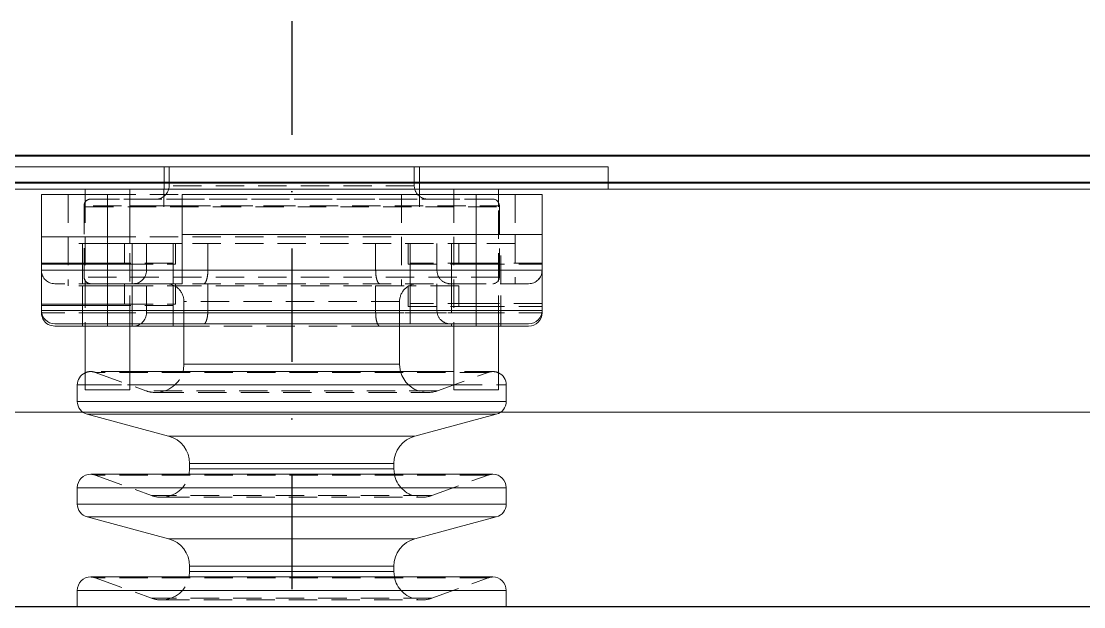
# Model space of a CAD drawing. Header units: millimetres. Extents: x -41310 to 13905, y 1865 to 89610.
# Drawn here: x 8672.9 to 8910.7, y 3569.4 to 3700.5 of the extents above; entities that cross this region are included whole.
import ezdxf

# ---------------------------------------------------------------- set-up
doc = ezdxf.new("R2010")
doc.units = ezdxf.units.MM
doc.linetypes.add('DASHDOT', pattern=[25.4, 12.7, -6.35, 0, -6.35])
doc.linetypes.add('HIDDEN', pattern=[9.524999999999999, 6.35, -3.175])
doc.layers.get('0').update_dxf_attribs({"color": 1, "linetype": 'DASHDOT'})
doc.layers.add('01粗实线', color=7, linetype='Continuous')
doc.layers.add('1粗实线', color=4, linetype='Continuous', lineweight=40)
doc.layers.add('1轮廓实线层', color=7, linetype='Continuous', lineweight=0)

msp = doc.modelspace()

# ---------------------------------------------------------------- linework, layer by layer
at = {"ltscale": 2, "extrusion": (-0.004685415688226654, -0.01745240643729067, 0.9998367168639969)}
msp.add_line((8733.41895732882, 3700.496007245534, 105.5194880854689), (8733.444171345524, 3392.243732145163, 100.1389836877158), dxfattribs=at)
at = {"color": 7, "linetype": 'Continuous', "lineweight": 15, "extrusion": (-0.004685415688226654, -0.01745240643729067, 0.9998367168639969)}
for p, q in [((8662.575076830395, 3667.918103264158, 104.61884517541), (8804.268167356866, 3667.918103264154, 105.2828446245883)), ((8804.268167356866, 3667.918103264154, 105.2828446245883), (8804.268576277958, 3662.918865831269, 105.1955835687395)), ((8804.268576277958, 3662.918865831269, 105.1955835687395), (8662.575485751484, 3662.918865831283, 104.5315841195614)), ((8687.148717134784, 3662.918865831275, 104.6467387261998), (8687.14881522421, 3661.719680113433, 104.625807091465)), ((8697.14960482762, 3650.721355526304, 104.4806940226267), (8697.14860711162, 3662.918865831275, 104.6936000192367)), ((8769.69545678042, 3662.918865831272, 105.0335676777917), (8769.69555486985, 3661.719680113426, 105.0126360430569)), ((8779.695442984066, 3661.719680113421, 105.0594973273651), (8779.695344894637, 3662.918865831264, 105.0804289620999)), ((8677.398071789521, 3661.719680113433, 104.5801133441859), (8677.39884873973, 3652.221127314879, 104.4143173088176)), ((8677.398071789521, 3661.719680113433, 104.5801133441859), (8692.147908061826, 3661.719680113436, 104.6492337446508)), ((8692.147908061826, 3661.719680113436, 104.6492337446508), (8692.148807688405, 3650.721355526308, 104.4572593827756)), ((8708.86088184813, 3661.719680113435, 104.7275537625641), (8708.861781474709, 3650.72135552631, 104.5355794006891)), ((8708.86088184813, 3661.719680113435, 104.7275537625641), (8774.69549892695, 3661.719680113422, 105.0360666852109)), ((8774.69549892695, 3661.719680113422, 105.0360666852109), (8789.445337061883, 3661.719680113425, 105.1051870944044)), ((8789.445337061883, 3661.719680113425, 105.1051870944044), (8789.446073119969, 3652.721051244388, 104.9481171678715)), ((8677.398520917784, 3652.221127314879, 104.4143157725846), (8677.3990198016, 3646.122056492126, 104.3078572642951)), ((8677.398520917784, 3652.221127314879, 104.4143157725846), (8692.14835905271, 3652.221127314881, 104.4834361817781)), ((8692.14835905271, 3652.221127314881, 104.4834361817781), (8692.149258679277, 3641.222802844147, 104.2914618219346)), ((8692.148807688405, 3650.721355526308, 104.4572593827756), (8696.020245182688, 3650.721355526308, 104.4754016390718)), ((8696.020245182688, 3650.721355526308, 104.4754016390718), (8696.020621390144, 3646.122056492125, 104.3951214572891)), ((8696.020245182688, 3650.721355526308, 104.4754016390718), (8708.861781474709, 3650.72135552631, 104.5355794006891)), ((8708.86279508502, 3652.721051244395, 104.570489352504), (8708.863694711603, 3641.722726657274, 104.378514990629)), ((8708.86279508502, 3652.721051244395, 104.570489352504), (8774.697412163849, 3652.72105124439, 104.879002275151)), ((8774.697412163849, 3652.72105124439, 104.879002275151), (8774.698802495841, 3635.723640434187, 104.5823146235029)), ((8774.697412163849, 3652.72105124439, 104.879002275151), (8789.44725029877, 3652.721051244388, 104.9481226843443)), ((8789.44725029877, 3652.721051244388, 104.9481226843443), (8789.448640630766, 3635.723640434182, 104.6514350326961)), ((8677.397842622799, 3646.122056492123, 104.3078517478223), (8677.39795712072, 3644.722269768815, 104.2834186479588)), ((8677.397842622799, 3646.122056492123, 104.3078517478223), (8692.147680757724, 3646.122056492125, 104.3769721570157)), ((8696.020605033282, 3646.322026157051, 104.3986119024486), (8677.399331266693, 3646.322026157049, 104.3113492456876)), ((8692.148857936532, 3646.122056492121, 104.3769776734884), (8696.020621390144, 3646.122056492125, 104.3951214572891)), ((8789.448232394592, 3644.722269768806, 104.8085065035887), (8789.448117896667, 3646.122056492114, 104.8329396034522)), ((8677.39795712072, 3644.722269768815, 104.2834186479588), (8677.399141172202, 3644.638248400395, 104.2819575820937)), ((8677.399141172202, 3644.638248400395, 104.2819575820937), (8677.399780394993, 3636.823472892904, 104.1455516659595)), ((8774.69688925891, 3644.722269768807, 104.7393790416896), (8789.446727393832, 3644.722269768809, 104.808499450883)), ((8696.022158419579, 3641.722726657267, 104.3183372290117), (8692.149217787159, 3641.722726657279, 104.3001879287385)), ((8692.149258679277, 3641.222802844147, 104.2914618219346), (8696.02219931169, 3641.22280284415, 104.3096111222079)), ((8696.022158419579, 3641.722726657267, 104.3183372290117), (8696.022534627053, 3637.123427390293, 104.2380570431656)), ((8696.022158419579, 3641.722726657267, 104.3183372290117), (8708.863694711603, 3641.722726657274, 104.378514990629)), ((8677.399755859708, 3637.123427390291, 104.1507873336988), (8677.39987035765, 3635.723640434188, 104.1263542297719)), ((8677.399755859708, 3637.123427390291, 104.1507873336988), (8692.14959399464, 3637.123427390297, 104.2199077428923)), ((8692.149618529926, 3636.823472892902, 104.2146720751529), (8677.399780394993, 3636.823472892904, 104.1455516659595)), ((8677.399911249777, 3635.223716504669, 104.1176281209364), (8677.399780394993, 3636.823472892904, 104.1455516659595)), ((8692.14959399464, 3637.123427390297, 104.2199077428923), (8696.022534627053, 3637.123427390293, 104.2380570431656)), ((8692.14959399464, 3637.123427390297, 104.2199077428923), (8692.14970849258, 3635.723640434194, 104.1954746389654)), ((8692.14970849258, 3635.723640434194, 104.1954746389654), (8774.698802495841, 3635.723640434187, 104.5823146235029)), ((8692.149953845284, 3632.724097322648, 104.1431179940788), (8692.14970849258, 3635.723640434194, 104.1954746389654)), ((8774.699047848546, 3632.724097322638, 104.5299579786162), (8774.698802495841, 3635.723640434187, 104.5823146235029)), ((8774.698802495841, 3635.723640434187, 104.5823146235029), (8789.448640630766, 3635.723640434182, 104.6514350326961)), ((8789.448681522892, 3635.223716504653, 104.6427089238605), (8789.448640630766, 3635.723640434182, 104.6514350326961)), ((8692.149953845284, 3632.724097322648, 104.1431179940788), (8680.40008139957, 3632.724097322646, 104.0880559666864)), ((8680.400122291696, 3632.224173393127, 104.0793298578509), (8687.151227859107, 3632.224173393123, 104.1109667595618)), ((8687.151186966988, 3632.724097322652, 104.1196928683975), (8687.152397425343, 3617.925719623739, 103.8613890610284)), ((8774.699047848546, 3632.724097322638, 104.5299579786162), (8692.149953845284, 3632.724097322648, 104.1431179940788)), ((8697.152287402183, 3617.925719623746, 103.9082503540654), (8697.151076943821, 3632.724097322648, 104.1665541614343)), ((8697.15111783595, 3632.224173393122, 104.1578280525987), (8706.899832872336, 3632.224173393121, 104.2035122944365)), ((8706.899791980213, 3632.724097322651, 104.2122384032722), (8706.899832872336, 3632.224173393121, 104.2035122944365)), ((8709.29480688407, 3632.224173393125, 104.2147355758166), (8706.899832872336, 3632.224173393121, 104.2035122944365)), ((8709.294765991945, 3632.724097322643, 104.2234616846521), (8709.295502804962, 3623.716239055808, 104.0662306601503)), ((8757.554972514903, 3623.716239055801, 104.2923832635409), (8757.554235701882, 3632.72409732264, 104.4496142880428)), ((8769.697967504751, 3632.224173393116, 104.4977957111536), (8757.554276594008, 3632.224173393114, 104.4408881792072)), ((8769.697926612633, 3632.724097322646, 104.5065218199893), (8769.699137070991, 3617.925719623729, 104.2482180126202)), ((8786.44892029426, 3632.724097322634, 104.5850200060084), (8774.699047848546, 3632.724097322638, 104.5299579786162)), ((8779.6990251852, 3617.925719623735, 104.2950792969286), (8779.697814726846, 3632.724097322638, 104.5533831042975)), ((8786.448961186383, 3632.224173393121, 104.576293897173), (8779.697855618968, 3632.224173393116, 104.544656995462)), ((8769.698799613907, 3622.051278599331, 104.3202291217165), (8697.151949945102, 3622.051278599344, 103.9802614631616)), ((8709.17359195904, 3622.477604797542, 104.044038685083), (8709.073411103203, 3622.051278599354, 104.0361275862947)), ((8709.29550280497, 3623.716239055822, 104.066230660151), (8709.17359195904, 3622.477604797542, 104.044038685083)), ((8757.677086924527, 3622.477604797537, 104.2713348349562), (8757.55497251491, 3623.716239055819, 104.2923832635417)), ((8757.777338455828, 3622.051278599346, 104.2643629985847), (8757.677086924527, 3622.477604797537, 104.2713348349562)), ((8685.426147684488, 3619.051736884564, 103.8729544627372), (8685.426447867932, 3615.381864235559, 103.8088973007236)), ((8692.152341482455, 3617.925719623735, 103.8848197031825), (8687.152397425343, 3617.925719623739, 103.8613890610284)), ((8697.152287402183, 3617.925719623746, 103.9082503540654), (8692.152341482455, 3617.925719623735, 103.8848197031825)), ((8774.6990811281, 3617.925719623732, 104.2716486547744), (8769.699137070991, 3617.925719623729, 104.2482180126202)), ((8779.6990251852, 3617.925719623735, 104.2950792969286), (8774.6990811281, 3617.925719623732, 104.2716486547744)), ((8781.425390900531, 3615.381864235558, 104.2587657103863), (8781.425090717083, 3619.051736884559, 104.3228228724)), ((8687.650200543463, 3612.484528917688, 103.7687444765645), (8705.860358101057, 3607.605929673075, 103.7689233668182)), ((8760.99275089625, 3607.605929673067, 104.0272837308405), (8779.202112209896, 3612.484528917676, 104.197773292944)), ((8710.567308156267, 3601.473232982993, 103.6839331917963), (8710.567407593251, 3600.257572815671, 103.6627139976336)), ((8756.286905409259, 3600.257572815673, 103.8769638333437), (8756.286805972282, 3601.473232982985, 103.8981830275062)), ((8778.426760712686, 3599.054781566037, 103.9597201696836), (8688.42774905852, 3599.054781566047, 103.5379685236231)), ((8710.567407593251, 3600.257572815671, 103.6627139976336), (8710.45251777321, 3599.054781566049, 103.6411805732756)), ((8756.40199106668, 3599.054781566038, 103.8565081156669), (8756.286905409259, 3600.257572815673, 103.8769638333437)), ((8685.428028721893, 3596.055239851273, 103.4715535213159), (8685.428328905342, 3592.385367202272, 103.4074963593024)), ((8781.42727193794, 3592.385367202261, 103.857364768965), (8781.426971754496, 3596.055239851266, 103.9214219309786)), ((8687.652081580876, 3589.488031884386, 103.3673435351432), (8705.862239138616, 3584.609430777416, 103.3675223928895)), ((8760.994631933809, 3584.609430777408, 103.6258827569118), (8779.203993247305, 3589.488031884379, 103.7963723515226)), ((8710.569288630813, 3577.261073920019, 103.261313023705), (8710.454398810467, 3576.05828639511, 103.2397796643615)), ((8710.569189193524, 3578.47673781206, 103.2825322828822), (8710.569288630813, 3577.261073920019, 103.261313023705)), ((8756.288786446821, 3577.261073920014, 103.475562859415), (8756.288687009539, 3578.476737812054, 103.4967821185922)), ((8756.403872103932, 3576.058286395103, 103.4551072067527), (8756.288786446821, 3577.261073920014, 103.475562859415)), ((8778.428641749942, 3576.058286395109, 103.5583192607697), (8688.429630095776, 3576.058286395112, 103.1365676147091)), ((8685.42990975915, 3573.058744680341, 103.0701526124019), (8685.430209942602, 3569.388872031337, 103.0060954503883)), ((8781.429152975194, 3569.388872031336, 103.455963860051), (8781.428852791749, 3573.058744680333, 103.5200210220646))]:
    msp.add_line(p, q, dxfattribs=at)
at = {"color": 7, "linetype": 'HIDDEN', "lineweight": 0, "extrusion": (-0.004685415688226654, -0.01745240643729067, 0.9998367168639969)}
for p, q in [((8704.846936424266, 3667.91810326414, 104.8169387548617), (8704.847345345355, 3662.918865831281, 104.7296776990134)), ((8705.991923490416, 3667.918103264137, 104.8223043713389), (8705.992270548104, 3663.675172682282, 104.7482445557298)), ((8760.851667754516, 3663.675172682277, 105.0053256130486), (8760.851320696827, 3667.918103264132, 105.0793854286576)), ((8761.996718546685, 3662.918865831276, 104.9974899980152), (8761.996309625592, 3667.918103264132, 105.0847510538634)), ((8687.172540104664, 3662.918865831286, 104.6468503649455), (8687.172867241654, 3658.919474395106, 104.577041494261)), ((8704.822345196666, 3662.918865831277, 104.729560543795), (8704.822672333663, 3658.919474395105, 104.6597516731106)), ((8760.851667754516, 3663.675172682277, 105.0053256130486), (8706.002684482788, 3663.675172682289, 104.7482933573113)), ((8762.022045832364, 3658.919474395096, 104.927798282549), (8762.021718695374, 3662.918865831276, 104.9976071532335)), ((8779.671849061753, 3658.919474395095, 105.01050845267), (8779.671521924756, 3662.918865831276, 105.0803173233545)), ((8683.39800316795, 3661.719680113437, 104.6082301077881), (8683.398902794528, 3650.721355526312, 104.416255745913)), ((8687.14881522421, 3661.719680113433, 104.625807091465), (8687.151186966988, 3632.724097322652, 104.1196928683975)), ((8778.401719392343, 3660.67654352462, 105.0352264878161), (8688.442709466173, 3660.676543524624, 104.6136622970876)), ((8688.49505674532, 3660.675630967516, 104.6138916769869), (8778.349372262488, 3660.675630967508, 105.0349652507794)), ((8692.147908061826, 3661.719680113436, 104.6492337446508), (8708.86088184813, 3661.719680113435, 104.7275537625641)), ((8757.982525140651, 3661.719680113424, 104.9577466672976), (8757.98342476723, 3650.721355526302, 104.7657723054225)), ((8769.69555486985, 3661.719680113426, 105.0126360430569), (8769.697926612633, 3632.724097322646, 104.5065218199893)), ((8774.69549892695, 3661.719680113422, 105.0360666852109), (8774.696398553533, 3650.721355526301, 104.8440923233359)), ((8779.697814726846, 3632.724097322638, 104.5533831042975), (8779.695442984066, 3661.719680113421, 105.0594973273651)), ((8783.445401958208, 3661.719680113426, 105.0770703133451), (8783.44630158478, 3650.721355526297, 104.8850959514699)), ((8686.942845572616, 3659.176772667242, 104.5804547784769), (8686.9441505795, 3643.222498213043, 104.3019749397285)), ((8733.422337105556, 3659.176772667245, 104.7982660821989), (8686.953041580211, 3659.176772667246, 104.5805025588126)), ((8687.172867241654, 3658.919474395106, 104.577041494261), (8779.671849061753, 3658.919474395095, 105.01050845267)), ((8708.861089849554, 3659.176772667244, 104.6831676353479), (8779.901824913246, 3659.176772667235, 105.0160773684635)), ((8779.903129920127, 3643.222498213035, 104.7375975297151), (8779.901824913246, 3659.176772667235, 105.0160773684635)), ((8677.39884873973, 3652.221127314879, 104.4143173088176), (8677.399331266693, 3646.322026157049, 104.3113492456876)), ((8683.398456021463, 3652.221127314875, 104.4424325536439), (8683.39935564803, 3641.222802844151, 104.2504581938005)), ((8692.148807688405, 3650.721355526308, 104.4572593827756), (8683.398902794528, 3650.721355526312, 104.416255745913)), ((8686.59387038857, 3650.721355526308, 104.4312279419085), (8686.594230239163, 3646.322026157052, 104.3544382052854)), ((8692.14835905271, 3652.221127314881, 104.4834361817781), (8757.982974268914, 3652.221127314865, 104.7919490956962)), ((8692.148807688405, 3650.721355526308, 104.4572593827756), (8692.149298393779, 3644.722269768817, 104.3525461011294)), ((8697.151076943821, 3632.724097322648, 104.1665541614343), (8697.14960482762, 3650.721355526304, 104.4806940226267)), ((8697.704106701454, 3646.322026157048, 104.406501095748), (8697.70374685086, 3650.721355526311, 104.4832908323713)), ((8700.923710868341, 3650.721355526307, 104.498380166128), (8700.924201573718, 3644.722269768813, 104.3936668844817)), ((8706.89864582333, 3650.721355526307, 104.5263797919689), (8706.899005673924, 3646.32202615705, 104.4495900553458)), ((8707.397513484622, 3646.122056492124, 104.4484356312973), (8707.39713727717, 3650.721355526307, 104.5287158130801)), ((8774.696398553533, 3650.721355526301, 104.8440923233359), (8708.861781474709, 3650.72135552631, 104.5355794006891)), ((8714.642431169723, 3650.721355526309, 104.5626685706628), (8714.6429218751, 3644.722269768812, 104.4579552890165)), ((8752.202774606558, 3650.721355526311, 104.7386831332667), (8752.203265311935, 3644.722269768813, 104.6339698516204)), ((8757.982974268914, 3652.221127314865, 104.7919490956962), (8757.983873895486, 3641.222802844145, 104.5999747358529)), ((8759.448446103532, 3646.122056492112, 104.6923557156129), (8759.448069896076, 3650.721355526306, 104.7726358973958)), ((8759.946560418608, 3650.721355526302, 104.7749719141425), (8759.947051123982, 3644.722269768804, 104.6702586324962)), ((8765.921986078974, 3644.722269768804, 104.6982582583372), (8765.921495373597, 3650.721355526302, 104.8029715399835)), ((8769.141459391074, 3650.721355526298, 104.8180608737402), (8769.142195449156, 3641.722726657269, 104.6609909472075)), ((8770.824959196623, 3650.721355526305, 104.8259500583112), (8770.825335404075, 3646.122056492119, 104.7456698765283)), ((8774.69623498504, 3652.721051244389, 104.8789967586781), (8774.69688925891, 3644.722269768807, 104.7393790416896)), ((8783.44630158478, 3650.721355526297, 104.8850959514699), (8774.696398553533, 3650.721355526301, 104.8440923233359)), ((8774.697412163849, 3652.72105124439, 104.879002275151), (8774.698311790427, 3641.722726657272, 104.687027913276)), ((8780.252073774074, 3641.722726657264, 104.7130538463987), (8780.251337715992, 3650.721355526305, 104.8701237729316)), ((8783.447315195099, 3652.721051244388, 104.920005903285), (8783.44821482167, 3641.72272665726, 104.7280315414098)), ((8789.446073119969, 3652.721051244388, 104.9481171678715), (8789.446727393832, 3644.722269768809, 104.808499450883)), ((8677.3990198016, 3646.122056492126, 104.3078572642951), (8677.399141172202, 3644.638248400395, 104.2819575820937)), ((8677.399462121477, 3644.722269768815, 104.2834257006645), (8677.399331266693, 3646.322026157049, 104.3113492456876)), ((8686.592741595265, 3646.122056492129, 104.3509407074201), (8686.593101445898, 3641.72272665728, 104.27415096267)), ((8686.594230239163, 3646.322026157052, 104.3544382052854), (8686.594606446652, 3641.722726657268, 104.2741580153756)), ((8692.147680757724, 3646.122056492125, 104.3769721570157), (8692.148857936532, 3646.122056492121, 104.3769776734884)), ((8692.147680757724, 3646.122056492125, 104.3769721570157), (8692.147795255649, 3644.722269768821, 104.3525390571523)), ((8692.149167538999, 3646.322026157055, 104.3804696461525), (8692.149543746487, 3641.722726657271, 104.3001894562428)), ((8706.899005673924, 3646.32202615705, 104.4495900553458), (8696.020605033282, 3646.322026157051, 104.3986119024486)), ((8696.020621390144, 3646.122056492125, 104.3951214572891), (8707.397513484622, 3646.122056492124, 104.4484356312973)), ((8697.702979770813, 3641.722726657271, 104.3262138618612), (8697.702619920183, 3646.12205649212, 104.4030036066113)), ((8697.704482908943, 3641.722726657274, 104.3262209058384), (8697.704106701454, 3646.322026157048, 104.406501095748)), ((8706.899005673924, 3646.32202615705, 104.4495900553458), (8706.899381881412, 3641.722726657274, 104.3693098654361)), ((8759.448446103532, 3646.122056492112, 104.6923557156129), (8774.698276036495, 3646.122056492115, 104.7638191768016)), ((8774.696758404127, 3646.322026157045, 104.7673025867128), (8759.946920269202, 3646.322026157043, 104.6981821775193)), ((8769.143340599283, 3646.122056492115, 104.7377877446632), (8769.14370044991, 3641.722726657261, 104.6609979999131)), ((8789.446596539052, 3646.32202615704, 104.836422995906), (8774.696758404127, 3646.322026157045, 104.7673025867128)), ((8774.696758404127, 3646.322026157045, 104.7673025867128), (8774.697134611619, 3641.722726657261, 104.687022396803)), ((8774.698276036495, 3646.122056492115, 104.7638191768016), (8774.698390534417, 3644.72226976881, 104.7393860769382)), ((8774.698276036495, 3646.122056492115, 104.7638191768016), (8789.448117896667, 3646.122056492114, 104.8329396034522)), ((8780.25357504958, 3641.722726657268, 104.7130608816473), (8780.25321519895, 3646.122056492111, 104.7898506263973)), ((8692.147795255649, 3644.722269768821, 104.3525390571523), (8677.39795712072, 3644.722269768815, 104.2834186479588)), ((8692.149298393779, 3644.722269768817, 104.3525461011294), (8677.399462121477, 3644.722269768815, 104.2834257006645)), ((8692.148040608354, 3641.722726657275, 104.3001824122657), (8692.147795255649, 3644.722269768821, 104.3525390571523)), ((8692.148040608354, 3641.722726657275, 104.3001824122657), (8692.147795255649, 3644.722269768821, 104.3525390571523)), ((8714.6429218751, 3644.722269768812, 104.4579552890165), (8692.147795255649, 3644.722269768821, 104.3525390571523)), ((8692.149543746487, 3641.722726657271, 104.3001894562428), (8692.149298393779, 3644.722269768817, 104.3525461011294)), ((8774.698390534417, 3644.72226976881, 104.7393860769382), (8692.149298393779, 3644.722269768817, 104.3525461011294)), ((8752.203265311935, 3644.722269768813, 104.6339698516204), (8700.928077695713, 3644.72226976882, 104.3936850486905)), ((8708.86344935889, 3644.722269768812, 104.4308716355155), (8774.69688925891, 3644.722269768807, 104.7393790416896)), ((8714.6429218751, 3644.722269768812, 104.4579552890165), (8765.9181118196, 3644.722269768808, 104.6982401028571)), ((8752.203265311935, 3644.722269768813, 104.6339698516204), (8774.698390534417, 3644.72226976881, 104.7393860769382)), ((8774.697134611619, 3641.722726657261, 104.687022396803), (8774.69688925891, 3644.722269768807, 104.7393790416896)), ((8774.698635887122, 3641.722726657265, 104.6870294320516), (8774.698390534417, 3644.72226976881, 104.7393860769382)), ((8774.698635887122, 3641.722726657265, 104.6870294320516), (8774.698390534417, 3644.72226976881, 104.7393860769382)), ((8774.698390534417, 3644.72226976881, 104.7393860769382), (8789.448232394592, 3644.722269768806, 104.8085065035887)), ((8692.148040608354, 3641.722726657275, 104.3001824122657), (8680.398168162643, 3641.722726657276, 104.2451203848733)), ((8692.149258679277, 3641.222802844147, 104.2914618219346), (8683.39935564803, 3641.222802844151, 104.2504581938005)), ((8686.594319516818, 3641.222802844151, 104.2654303723389), (8686.594679367463, 3636.8234728929, 104.1886406255572)), ((8779.903129920127, 3643.222498213035, 104.7375975297151), (8686.954346587096, 3643.222498213047, 104.3020227200642)), ((8692.149217787159, 3641.722726657279, 104.3001879287385), (8692.148040608354, 3641.722726657275, 104.3001824122657)), ((8692.149258679277, 3641.222802844147, 104.2914618219346), (8692.149749384702, 3635.223716504665, 104.1867485301297)), ((8696.02219931169, 3641.22280284415, 104.3096111222079), (8706.899096814206, 3641.222802844149, 104.3605822311279)), ((8697.704557692377, 3636.823472892906, 104.2407035247486), (8697.704197841736, 3641.222802844146, 104.3174932715302)), ((8700.924161859217, 3641.22280284415, 104.332582605287), (8700.924652564641, 3635.22371650466, 104.2278693134821)), ((8706.899096814206, 3641.222802844149, 104.3605822311279), (8706.899456664847, 3636.823472892898, 104.2837924843462)), ((8706.899096814206, 3641.222802844149, 104.3605822311279), (8752.203225597434, 3641.222802844139, 104.5728855724255)), ((8707.399426721535, 3637.123427390288, 104.2913712171738), (8707.399050514065, 3641.72272665727, 104.37165140302)), ((8774.697134611619, 3641.722726657261, 104.687022396803), (8708.863694711603, 3641.722726657274, 104.378514990629)), ((8714.644344406614, 3641.722726657273, 104.4056041606028), (8714.644835112023, 3635.723640434184, 104.3008908708296)), ((8752.203225597434, 3641.222802844139, 104.5728855724255), (8752.203716302858, 3635.22371650466, 104.4681722806207)), ((8752.203225597434, 3641.222802844139, 104.5728855724255), (8759.448519024329, 3641.222802844138, 104.606838327826)), ((8759.448895231806, 3636.623503460769, 104.5265581399482), (8759.448519024329, 3641.222802844138, 104.606838327826)), ((8770.825412050122, 3641.222802844137, 104.6601525061986), (8759.448519024329, 3641.222802844138, 104.606838327826)), ((8759.948473655499, 3641.722726657266, 104.6179075040825), (8759.948964360912, 3635.723640434177, 104.5131942143093)), ((8765.923899315902, 3635.72364043418, 104.5411938401504), (8765.923408610488, 3641.722726657265, 104.6459071299234)), ((8769.143372627968, 3641.722726657262, 104.6609964636802), (8769.144108686083, 3632.724097322646, 104.5039265290206)), ((8770.825412050122, 3641.222802844137, 104.6601525061986), (8770.825788257604, 3636.623503460761, 104.5798723183207)), ((8786.44700705733, 3641.722726657268, 104.7420844241954), (8774.697134611619, 3641.722726657261, 104.687022396803)), ((8780.253987011001, 3632.724097322638, 104.5559894282118), (8780.253250952883, 3641.722726657268, 104.7130593628716)), ((8786.44851205808, 3641.722726657268, 104.7420914769011), (8786.44700705733, 3641.722726657268, 104.7420844241954)), ((8686.594654832177, 3637.123427390294, 104.1938762932966), (8686.595014682833, 3632.724097322653, 104.1170865444832)), ((8692.14959399464, 3637.123427390297, 104.2199077428923), (8692.14970849258, 3635.723640434194, 104.1954746389654)), ((8706.899456664847, 3636.823472892898, 104.2837924843462), (8692.149618529926, 3636.823472892902, 104.2146720751529)), ((8692.149618529926, 3636.823472892902, 104.2146720751529), (8692.14999473741, 3632.224173393118, 104.1343918852431)), ((8696.022534627053, 3637.123427390293, 104.2380570431656), (8707.399426721535, 3637.123427390288, 104.2913712171738)), ((8697.704893007744, 3632.724097322652, 104.1691494436745), (8697.704533157092, 3637.123427390292, 104.2459391924879)), ((8706.899456664847, 3636.823472892898, 104.2837924843462), (8706.899791980213, 3632.724097322651, 104.2122384032722)), ((8709.294357070761, 3637.723335919482, 104.3107227608176), (8709.294765991945, 3632.724097322643, 104.2234616846521)), ((8757.513001772579, 3637.723335919479, 104.5366840508365), (8709.335180216254, 3637.723335919478, 104.3109140654607)), ((8757.554235701882, 3632.72409732264, 104.4496142880428), (8757.553826780699, 3637.723335919471, 104.5368753642081)), ((8759.448895231806, 3636.623503460769, 104.5265581399482), (8774.69872889002, 3636.623503460761, 104.5980216185941)), ((8774.698671641057, 3637.323396822419, 104.6102381685259), (8759.948833506129, 3637.323396822416, 104.5411177593325)), ((8774.698671641057, 3637.323396822419, 104.6102381685259), (8774.699047848546, 3632.724097322638, 104.5299579786162)), ((8789.448509775983, 3637.323396822418, 104.6793585777192), (8774.698671641057, 3637.323396822419, 104.6102381685259)), ((8774.69872889002, 3636.623503460761, 104.5980216185941), (8774.69884338796, 3635.223716504658, 104.5735885146672)), ((8774.69872889002, 3636.623503460761, 104.5980216185941), (8789.448567024945, 3636.623503460756, 104.6671420277874)), ((8692.14970849258, 3635.723640434194, 104.1954746389654), (8677.39987035765, 3635.723640434188, 104.1263542297719)), ((8692.149749384702, 3635.223716504665, 104.1867485301297), (8677.399911249777, 3635.223716504669, 104.1176281209364)), ((8692.149953845284, 3632.724097322648, 104.1431179940788), (8692.14970849258, 3635.723640434194, 104.1954746389654)), ((8714.644835112023, 3635.723640434184, 104.3008908708296), (8692.14970849258, 3635.723640434194, 104.1954746389654)), ((8692.14999473741, 3632.224173393118, 104.1343918852431), (8692.149749384702, 3635.223716504665, 104.1867485301297)), ((8774.69884338796, 3635.223716504658, 104.5735885146672), (8692.149749384702, 3635.223716504665, 104.1867485301297)), ((8752.203716302858, 3635.22371650466, 104.4681722806207), (8700.928528686636, 3635.223716504664, 104.2278874776909)), ((8714.644835112023, 3635.723640434184, 104.3008908708296), (8765.920025056526, 3635.723640434184, 104.5411756846703)), ((8752.203716302858, 3635.22371650466, 104.4681722806207), (8774.69884338796, 3635.223716504658, 104.5735885146672)), ((8774.699088740672, 3632.224173393112, 104.5212318697806), (8774.69884338796, 3635.223716504658, 104.5735885146672)), ((8774.699088740672, 3632.224173393112, 104.5212318697806), (8774.69884338796, 3635.223716504658, 104.5735885146672)), ((8774.69884338796, 3635.223716504658, 104.5735885146672), (8789.40672031371, 3635.22371650466, 104.6425122860451)), ((8686.595014682833, 3632.724097322653, 104.1170865444832), (8686.595055574948, 3632.224173393122, 104.1083604356475)), ((8687.151227859107, 3632.224173393123, 104.1109667595618), (8692.14999473741, 3632.224173393118, 104.1343918852431)), ((8692.14999473741, 3632.224173393118, 104.1343918852431), (8697.15111783595, 3632.224173393122, 104.1578280525987)), ((8697.70493389987, 3632.224173393129, 104.1604233348389), (8697.704893007744, 3632.724097322652, 104.1691494436745)), ((8753.135346646657, 3632.224173393125, 104.4201802742552), (8709.29480688407, 3632.224173393125, 104.2147355758166)), ((8757.554276594008, 3632.224173393114, 104.4408881792072), (8753.135346646657, 3632.224173393125, 104.4201802742552)), ((8769.144108686083, 3632.724097322646, 104.5039265290206), (8769.144149578213, 3632.224173393116, 104.495200420185)), ((8774.699088740672, 3632.224173393112, 104.5212318697806), (8769.697967504751, 3632.224173393116, 104.4977957111536)), ((8779.697855618968, 3632.224173393116, 104.544656995462), (8774.699088740672, 3632.224173393112, 104.5212318697806)), ((8780.254027903131, 3632.224173393123, 104.5472633193764), (8780.253987011001, 3632.724097322638, 104.5559894282118)), ((8697.151949945102, 3622.051278599344, 103.9802614631616), (8688.425868021106, 3622.051278599334, 103.9393694650443)), ((8733.425237659936, 3623.716239055807, 104.1793069618457), (8709.295502804962, 3623.716239055808, 104.0662306601503)), ((8778.424879675276, 3622.051278599331, 104.361121111105), (8769.698799613907, 3622.051278599331, 104.3202291217165)), ((8689.451931983804, 3621.870383706071, 103.941020219573), (8700.774255584285, 3617.750100800487, 103.9221580804237)), ((8777.388664199192, 3621.870383706068, 104.3531076511944), (8689.462113090398, 3621.870383706068, 103.9410679300798)), ((8766.077195756345, 3617.750100800474, 104.228179468925), (8777.398845305794, 3621.870383706061, 104.3531553617012)), ((8733.425619200785, 3619.051736884567, 104.0978886675686), (8685.426147684488, 3619.051736884564, 103.8729544627372)), ((8687.152305320855, 3619.051736884571, 103.8810435496186), (8697.152195297695, 3619.051736884569, 103.9279048426555)), ((8766.067048176996, 3617.750100800471, 104.2281319155328), (8700.784405026261, 3617.750100800479, 103.9222056425444)), ((8702.94609239998, 3617.367206733882, 103.925652186368), (8763.905421579577, 3617.367206733881, 104.2113186281623)), ((8769.699044966506, 3619.05173688456, 104.2678725012104), (8779.698933080712, 3619.051736884559, 104.3147337855186)), ((8733.425919384234, 3615.381864235562, 104.033831505555), (8685.426447867932, 3615.381864235559, 103.8088973007236)), ((8733.426156376681, 3612.48452891768, 103.9832588847543), (8687.650200543463, 3612.484528917688, 103.7687444765645)), ((8733.426555429964, 3607.605929673076, 103.8981035531937), (8705.860358101057, 3607.605929673075, 103.7689233668182)), ((8733.427057064273, 3601.473232982991, 103.7910581096512), (8710.567308156267, 3601.473232982993, 103.6839331917963)), ((8689.45381302121, 3598.873886672778, 103.5396192781516), (8702.046160372873, 3594.291430835625, 103.5186413528924)), ((8777.390545236605, 3598.873886672767, 103.951706709773), (8689.463994127807, 3598.873886672778, 103.5396669886586)), ((8733.42715650125, 3600.257572815679, 103.7698389154887), (8710.567407593251, 3600.257572815671, 103.6627139976336)), ((8764.809128651006, 3594.291430835616, 103.812759973713), (8777.4007263432, 3598.873886672764, 103.9517544202798)), ((8733.427500238195, 3596.055239851266, 103.6964877261472), (8685.428028721893, 3596.055239851273, 103.4715535213159)), ((8764.768851254546, 3594.29143083562, 103.8125712265486), (8702.086439631956, 3594.291430835629, 103.5188301087855)), ((8704.217997188574, 3593.908536769031, 103.5221354588369), (8762.637354474246, 3593.908536769023, 103.7958991329504)), ((8733.42780042164, 3592.385367202268, 103.6324305641337), (8685.428328905342, 3592.385367202272, 103.4074963593024)), ((8733.42803741409, 3589.48803188439, 103.581857943333), (8687.652081580876, 3589.488031884386, 103.3673435351432)), ((8733.428436467522, 3584.609430777421, 103.4967025792651), (8705.862239138616, 3584.609430777416, 103.3675223928895)), ((8733.42893810153, 3578.476737812059, 103.3896572007372), (8710.569189193524, 3578.47673781206, 103.2825322828822)), ((8733.42903753882, 3577.261073920027, 103.3684379415602), (8710.569288630813, 3577.261073920019, 103.261313023705)), ((8689.45569405847, 3575.877391501838, 103.1382183692375), (8702.048041410431, 3571.294931939974, 103.1172403789639)), ((8777.392426273858, 3575.877391501842, 103.550305800859), (8689.465875165064, 3575.877391501842, 103.1382660797445)), ((8764.811009688568, 3571.294931939965, 103.4113589997845), (8777.40260738046, 3575.877391501839, 103.5503535113659)), ((8733.429381275448, 3573.058744680345, 103.2950868172333), (8685.42990975915, 3573.058744680341, 103.0701526124019)), ((8764.770732292105, 3571.294931939969, 103.4111702526201), (8702.088320669518, 3571.294931939978, 103.117429134857)), ((8704.219878226133, 3570.912037873379, 103.1207344849083), (8762.6392355118, 3570.912037873371, 103.3944981590218)), ((8733.4296814589, 3569.388872031333, 103.2310296552197), (8685.430209942602, 3569.388872031337, 103.0060954503883))]:
    msp.add_line(p, q, dxfattribs=at)
at = {"color": 8, "linetype": 'Continuous', "lineweight": 15, "extrusion": (-0.004685415688226654, -0.01745240643729067, 0.9998367168639969)}
for p, q in [((8774.69549892695, 3661.719680113422, 105.0360666852109), (8774.69623498504, 3652.721051244389, 104.8789967586781)), ((8697.148913202462, 3659.176772667245, 104.6282822572857), (8708.861089849554, 3659.176772667244, 104.6831676353479)), ((8677.39795712072, 3644.722269768815, 104.2834186479588), (8692.147795255649, 3644.722269768821, 104.3525390571523)), ((8692.147795255649, 3644.722269768821, 104.3525390571523), (8708.86344935889, 3644.722269768812, 104.4308716355155)), ((8677.39987035765, 3635.723640434188, 104.1263542297719), (8692.14970849258, 3635.723640434194, 104.1954746389654)), ((8789.40672031371, 3635.22371650466, 104.6425122860451), (8789.448681522892, 3635.223716504653, 104.6427089238605)), ((8709.295502804962, 3623.716239055808, 104.0662306601503), (8757.554972514903, 3623.716239055801, 104.2923832635409)), ((8685.426147684488, 3619.051736884564, 103.8729544627372), (8687.152305320855, 3619.051736884571, 103.8810435496186)), ((8697.152195297695, 3619.051736884569, 103.9279048426555), (8769.699044966506, 3619.05173688456, 104.2678725012104)), ((8779.698933080712, 3619.051736884559, 104.3147337855186), (8781.425090717083, 3619.051736884559, 104.3228228724)), ((8685.426447867932, 3615.381864235559, 103.8088973007236), (8781.425390900531, 3615.381864235558, 104.2587657103863)), ((8687.650200543463, 3612.484528917688, 103.7687444765645), (8779.202112209896, 3612.484528917676, 104.197773292944)), ((8705.860358101057, 3607.605929673075, 103.7689233668182), (8760.99275089625, 3607.605929673067, 104.0272837308405)), ((8710.567308156267, 3601.473232982993, 103.6839331917963), (8756.286805972282, 3601.473232982985, 103.8981830275062)), ((8710.567407593251, 3600.257572815671, 103.6627139976336), (8756.286905409259, 3600.257572815673, 103.8769638333437)), ((8685.428028721893, 3596.055239851273, 103.4715535213159), (8781.426971754496, 3596.055239851266, 103.9214219309786)), ((8685.428328905342, 3592.385367202272, 103.4074963593024), (8781.42727193794, 3592.385367202261, 103.857364768965)), ((8687.652081580876, 3589.488031884386, 103.3673435351432), (8779.203993247305, 3589.488031884379, 103.7963723515226)), ((8705.862239138616, 3584.609430777416, 103.3675223928895), (8760.994631933809, 3584.609430777408, 103.6258827569118)), ((8710.569189193524, 3578.47673781206, 103.2825322828822), (8756.288687009539, 3578.476737812054, 103.4967821185922)), ((8710.569288630813, 3577.261073920019, 103.261313023705), (8756.288786446821, 3577.261073920014, 103.475562859415)), ((8685.42990975915, 3573.058744680341, 103.0701526124019), (8781.428852791749, 3573.058744680333, 103.5200210220646)), ((8685.430209942602, 3569.388872031337, 103.0060954503883), (8781.429152975194, 3569.388872031336, 103.455963860051))]:
    msp.add_line(p, q, dxfattribs=at)
at = {"color": 7, "linetype": 'HIDDEN', "lineweight": 0, "extrusion": (-0.004685415688226654, -0.01745240643729067, 0.9998367168639969)}
for centre, radius, start, end in [((7455.411350570586, 5795.895241507593), 3.000000000000065, 285.0300830919381, 15.03008309189559), ((7514.189317827331, 5811.677832079674), 2.99999999999997, 195.0300830919124, 285.0300830919762), ((7442.525839767067, 5787.776874163626), 1.500000000000009, 105.0300830918879, 195.0300830919059), ((7442.525839767067, 5787.776874163626), 1.500000000000056, 103.030083091945, 105.0300830918879), ((7529.408290217552, 5811.10585621855), 1.500000000000053, 105.0300830918879, 107.0300830918065), ((7529.408290217552, 5811.10585621855), 1.500000000000009, 15.03008309190585, 105.0300830918879), ((7438.503925696301, 5771.728152086717), 3.000000000000018, 196.6352235355886, 285.0300830918375), ((7455.430843875855, 5776.273233036991), 3.000000000000018, 285.0300830919214, 15.03008309189559), ((7524.000467783104, 5794.685001090858), 3.000000000000018, 195.0300830918956, 285.0300830920478), ((7540.925934036385, 5799.229692181491), 2.99999999999997, 285.0300830918956, 15.03008309188784), ((7540.927385962659, 5799.23008204114), 3.000000000000018, 285.0300830919595, 15.03008309192142), ((7446.663830803292, 5772.366051680058), 1.500000000000009, 195.0300830919369, 285.030083091955), ((7464.363682864129, 5771.42385370483), 4.000000000000005, 15.03008309187411, 105.0300830919413), ((7518.699017038699, 5786.013543905027), 4.000000000000005, 105.0300830918364, 195.0300830919278), ((7533.546281253775, 5795.695033734989), 1.500000000000009, 285.0300830920891, 15.03008309187229), ((7457.894127454144, 5767.098145346984), 3.000000000000018, 285.0300830920478, 15.03008309190011), ((7526.335540203772, 5785.993198160741), 3.000000000000018, 195.0300830919046, 285.0300830919639), ((7452.913580933649, 5749.013433689879), 3.00000000000001, 105.0300830917278, 130.1559117703066), ((7452.913580933649, 5749.013433689879), 3.000000000000003, 85.03008309189038, 105.0300830917278), ((7465.72703667171, 5757.2844661029), 6.350000000000001, 285.0300830919416, 359.8271556934259), ((7524.6015829085, 5773.09298929176), 6.350000000000041, 210.2330104903752, 273.7800830919056), ((7539.834662976156, 5772.352788791516), 3.000000000000019, 105.0300830917614, 125.0300830917105), ((7539.834662976156, 5772.352788791516), 2.99999999999997, 79.90425441328286, 105.0300830917614), ((7465.72703667171, 5757.2844661029), 6.350000000000034, 265.0300830918786, 285.0300830919416), ((7524.6015829085, 5773.09298929176), 6.350000000000041, 273.7800830919056, 305.0300830918773), ((7458.878082792973, 5726.800268279011), 3.000000000000018, 85.03008309187457, 105.0300830919214), ((7473.037963075287, 5734.954216125443), 6.350000000000048, 285.0300830918502, 4.10971914383481), ((7529.459403218883, 5750.104050848076), 6.35000000000005, 205.9504470398759, 273.7800830919722), ((7545.799164835461, 5750.139623380661), 3.000000000000018, 105.0300830918207, 125.0300830917931), ((7473.037963075287, 5734.954216125443), 6.350000000000048, 265.030083091944, 285.0300830918502), ((7529.459403218883, 5750.104050848076), 6.35000000000005, 273.7800830919722, 305.0300830920863), ((7464.84258465228, 5704.587102868159), 3.000000000000018, 85.03008309194227, 105.0300830918453), ((7479.002464934607, 5712.741050714569), 6.350000000000001, 285.0300830918582, 4.109719143809158), ((7535.423905078194, 5727.89088543722), 6.350000000000043, 205.9504470398464, 273.7800830919875), ((7551.763666694776, 5727.926457969802), 3.000000000000019, 105.030083091964, 125.0300830919126), ((7479.002464934607, 5712.741050714569), 6.350000000000034, 265.0300830918466, 285.030083091856), ((7535.423905078194, 5727.89088543722), 6.350000000000018, 273.7800830919875, 305.0300830919929)]:
    msp.add_arc(centre, radius, start, end, dxfattribs=at)
at = {"color": 7, "linetype": 'Continuous', "lineweight": 15, "extrusion": (-0.004685415688226654, -0.01745240643729067, 0.9998367168639969)}
for centre, radius, start, end in [((7440.83899811697, 5763.036349156599), 3.000000000000018, 195.0300830919226, 285.030083091862), ((7543.261006457049, 5790.537889251366), 3.000000000000018, 285.030083091833, 15.03008309192263), ((7543.390669540947, 5790.054994351123), 3.000000000000018, 285.0300830919717, 15.03008309192263), ((7452.913580933649, 5749.013433689879), 3.000000000000065, 130.1559117703066, 195.0300830919214), ((7539.834662976156, 5772.352788791516), 2.99999999999997, 15.03008309193364, 79.90425441328286), ((7453.865419513551, 5745.468569706549), 3.000000000000065, 195.0300830919013, 270.0300830919741), ((7540.786501556044, 5768.807924808192), 2.999999999999999, 300.0300830919521, 15.03008309192263), ((7472.722661960837, 5736.128469395026), 6.350000000000001, 15.03008309191051, 90.03008309197794), ((7529.144102104422, 5751.27830411765), 6.350000000000001, 120.0300830918286, 195.0300830919062), ((7458.878082792973, 5726.800268279011), 3.000000000000065, 105.0300830919214, 195.0300830918956), ((7545.799164835461, 5750.139623380661), 3.000000000000018, 15.03008309192916, 105.0300830918207), ((7459.829921372866, 5723.255404295675), 3.000000000000065, 195.0300830919046, 270.0300830919915), ((7546.751003415349, 5746.594759397335), 2.999999999999999, 300.030083092161, 15.0300830919046), ((7478.687163820144, 5713.915303984152), 6.350000000000002, 15.03008309189775, 90.03008309183022), ((7535.108603963728, 5729.065138706806), 6.350000000000016, 120.030083091906, 195.0300830919178), ((7464.84258465228, 5704.587102868159), 3.000000000000065, 105.0300830918453, 195.0300830919336), ((7551.763666694776, 5727.926457969802), 3.000000000000018, 15.03008309191363, 105.030083091964)]:
    msp.add_arc(centre, radius, start, end, dxfattribs=at)
at = {"color": 7, "linetype": 'HIDDEN', "lineweight": 0}
for points, knots in [([(8714.6429218751, 3644.722269768812, 104.4579552890165), (8714.63306008988, 3644.396555664254, 104.4522236516385), (8714.613343880577, 3643.745370578034, 104.4407646551506), (8714.460970699576, 3642.874674731433, 104.4248523874547), (8714.236903289031, 3642.191689949704, 104.4118806924339), (8713.975416979458, 3641.804055252354, 104.4038890571902), (8713.793425331423, 3641.723145807232, 104.4016239162871), (8713.71320412209, 3641.722733954784, 104.401240796201), (8713.711782702376, 3641.722726657277, 104.4012340077913)], [0, 0, 0, 0, 0.2025169787004897, 0.4048827925783313, 0.6114792555155045, 0.8272633917293014, 0.9969393228655673, 1, 1, 1, 1]), ([(8752.203265311935, 3644.722269768813, 104.6339698516204), (8752.213181015908, 3644.39655568265, 104.6283308954548), (8752.233005020356, 3643.745370702809, 104.6170571934168), (8752.385519478154, 3642.874674649787, 104.602573680736), (8752.609695744675, 3642.191689960083, 104.5917025382626), (8752.871257744566, 3641.804055301743, 104.5861620026779), (8753.053236434764, 3641.723145791526, 104.5856024914722), (8753.133473921469, 3641.722733954639, 104.5859713101282), (8753.134895655734, 3641.72272665727, 104.5859778452547)], [0, 0, 0, 0, 0.2025169963237765, 0.4048827845457121, 0.6114792502173817, 0.8272633892872823, 0.9969392665710143, 1, 1, 1, 1]), ([(8759.947296476694, 3641.722726657266, 104.6179019876097), (8759.947290479504, 3641.796044830599, 104.6191817470338), (8759.947280559714, 3641.917318571797, 104.6212985648176), (8759.94721920685, 3642.667383979545, 104.6343908614558), (8759.947159001455, 3643.403420946267, 104.6472382934336), (8759.94710348521, 3644.082131089976, 104.6590850929806), (8759.947067438905, 3644.522812759419, 104.6667771356741), (8759.947051123982, 3644.722269768804, 104.6702586324962)], [0, 0, 0, 0, 0.3788047888552851, 0.6265714466610728, 0.7863288400099456, 0.9032902579819053, 1, 1, 1, 1]), ([(8714.644835112027, 3635.723640434184, 104.3008908708296), (8714.634973085875, 3635.397926318839, 104.2951592321343), (8714.61525639789, 3634.746741310019, 104.2837002347542), (8714.462884060635, 3633.876045611086, 104.2677879735899), (8714.238816559471, 3633.193060193795, 104.2548162670505), (8713.977330181719, 3632.805426408736, 104.2468246474115), (8713.795338571315, 3632.724516471281, 104.244559498091), (8713.715117359025, 3632.724104620139, 104.2441763780138), (8713.713695939303, 3632.724097322643, 104.2441695896043)], [0, 0, 0, 0, 0.2025169875721494, 0.4048827487729679, 0.6114792809317446, 0.8272633821618053, 0.9969393228067652, 1, 1, 1, 1]), ([(8752.203716302858, 3635.22371650466, 104.4681722806207), (8752.213632002688, 3634.898002410611, 104.4625333242981), (8752.23345599676, 3634.246817483182, 104.4512596231263), (8752.385970493757, 3633.376121597806, 104.4367761135556), (8752.61014673151, 3632.693136885876, 104.4259049705595), (8752.87170874399, 3632.305502403588, 104.4203644381066), (8753.053687422747, 3632.224592526414, 104.419804920442), (8753.133924912396, 3632.224180690472, 104.4201737391284), (8753.135346646657, 3632.224173393125, 104.4201802742552)], [0, 0, 0, 0, 0.2025170036445249, 0.4048827567840682, 0.6114792299239542, 0.8272633767941947, 0.9969392664603725, 1, 1, 1, 1]), ([(8759.94920971362, 3632.724097322638, 104.4608375694229), (8759.949203716435, 3632.797415495968, 104.4621173288469), (8759.949193796645, 3632.91868923717, 104.4642341466308), (8759.949132443777, 3633.668754644918, 104.477326443269), (8759.949072238385, 3634.404791611641, 104.4901738752467), (8759.949016722145, 3635.083501755349, 104.5020206747938), (8759.948980675836, 3635.524183424792, 104.5097127174873), (8759.948964360912, 3635.723640434181, 104.5131942143094)], [0, 0, 0, 0, 0.3788047888552851, 0.6265714466610728, 0.7863288400099456, 0.9032902579819053, 1, 1, 1, 1])]:
    msp.add_open_spline(points, degree=3, knots=knots, dxfattribs=at)
at = {"color": 7, "linetype": 'Continuous', "lineweight": 15}
msp.add_open_spline([(8677.399911249777, 3635.223716504673, 104.1176281209365), (8677.403741145845, 3635.113413493889, 104.1157207011667), (8677.41255811465, 3634.859480178883, 104.111329547908), (8677.512956125498, 3634.335816412809, 104.1026593457432), (8677.888676974115, 3633.43051321786, 104.0886177420374), (8678.73759721897, 3632.508649197157, 104.0765045628236), (8679.876753985245, 3632.313727302559, 104.0784404457766), (8680.4001222917, 3632.224173393127, 104.0793298578509)], degree=3, knots=[0, 0, 0, 0, 0.0433691613110888, 0.09984201539747528, 0.24834428570512, 0.6546631772950493, 1, 1, 1, 1], dxfattribs=at)
at = {"layer": '01粗实线', "ltscale": 2}
msp.add_line((8258.42712382165, 3664.418637374213, 102.6638506973642), (9208.4166928552, 3664.418637373827, 107.1156736353692), dxfattribs=at)
at = {"layer": '01粗实线', "ltscale": 2, "extrusion": (-0.004685415688226654, -0.01745240643729067, 0.9998367168639969)}
msp.add_line((8263.434838424128, 3569.433106334171, 101.029320937407), (9203.424517257328, 3569.433106333794, 105.4342825813278), dxfattribs=at)
at = {"layer": '1粗实线', "ltscale": 2, "extrusion": (-0.004685415688226653, -0.01745240643729067, 0.9998367168639968)}
for p, q in [((8133.42800561184, 3670.417723544944, 102.1827978101693), (9333.414829654193, 3670.417723544977, 107.8061531002898)), ((8127.428562197038, 3664.418637374005, 102.0499677448558), (9339.415254479813, 3664.418637374038, 107.7295565878775))]:
    msp.add_line(p, q, dxfattribs=at)
at = {"layer": '1轮廓实线层', "ltscale": 2, "extrusion": (-0.004685415688226653, -0.01745240643729067, 0.9998367168639968)}
for p, q in [((8125.928701343336, 3662.918865831271, 102.0167602285274), (9340.915360686224, 3662.918865831303, 107.7104074597744)), ((8075.933339553318, 3612.926481073448, 100.9098430175815), (9390.918900899742, 3612.926481073483, 107.0721031896719))]:
    msp.add_line(p, q, dxfattribs=at)

doc.saveas('drawing.dxf')
